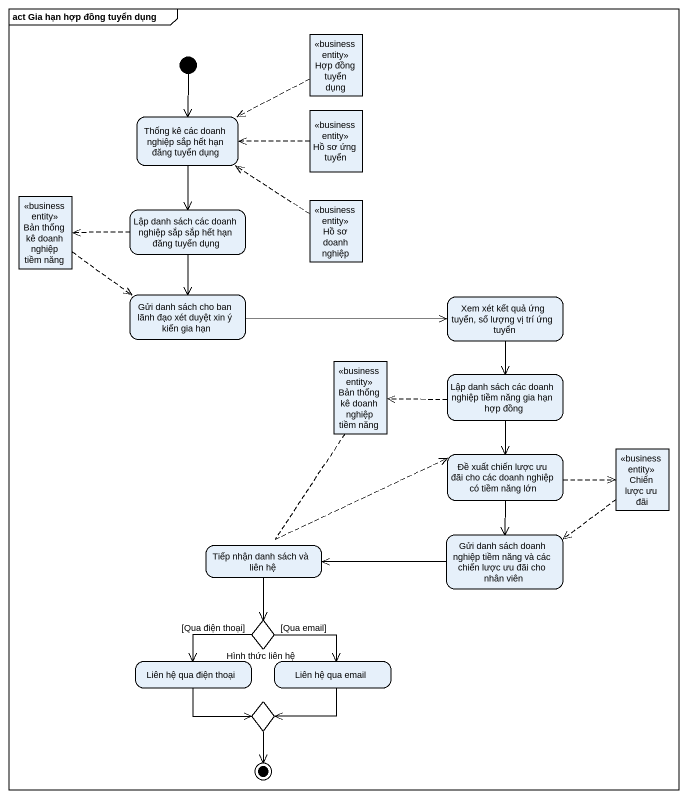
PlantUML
@startuml
mainframe act Gia hạn hợp đồng tuyển dụng
hide empty description
state "Hợp đồng tuyển dụng" as Hợp_đồng_tuyển_dụng <<business entity>>
state "Thống kê các doanh nghiệp sắp hết hạn đăng tuyển dụng" as Thống_kê_các_doanh_nghiệp
state "Hồ sơ ứng tuyển" as Hồ_sơ_ứng_tuyển <<business entity>>
state "Bản thống kê doanh nghiệp tiềm năng" as Bản_thống_kê_doanh_nghiệp <<business entity>>
state "Lập danh sách các doanh nghiệp sắp sắp hết hạn đăng tuyển dụng" as Lập_danh_sách_các_doanh
state "Hồ sơ doanh nghiệp" as Hồ_sơ_doanh_nghiệp <<business entity>>
state "Gửi danh sách cho ban lãnh đạo xét duyệt xin ý kiến gia hạn" as Gửi_danh_sách_cho_ban_lãnh
state "Xem xét kết quả ứng tuyển, số lượng vị trí ứng tuyển" as Xem_xét_kết_quả_ứng_tuyển
state "Bản thống kê doanh nghiệp tiềm năng" as Bản_thống_kê_doanh_nghiệp_2 <<business entity>>
state "Lập danh sách các doanh nghiệp tiềm năng gia hạn hợp đồng" as Lập_danh_sách_các_doanh_2
state "Chiến lược ưu đãi" as Chiến_lược_ưu_đãi <<business entity>>
state "Đề xuất chiến lược ưu đãi cho các doanh nghiệp có tiềm năng lớn" as Đề_xuất_chiến_lược_ưu_đãi
state "Tiếp nhận danh sách và liên hệ" as Tiếp_nhận_danh_sách_và_liên
state "Gửi danh sách doanh nghiệp tiềm năng và các chiến lược ưu đãi cho nhân viên" as Gửi_danh_sách_doanh_nghiệp
state "Hình thức liên hệ" as Hình_thức_liên_hệ <<choice>>
state "Liên hệ qua điện thoại" as Liên_hệ_qua_điện_thoại
state "Liên hệ qua email" as Liên_hệ_qua_email
state choice1 <<choice>>
[*] --> Thống_kê_các_doanh_nghiệp
Hợp_đồng_tuyển_dụng -left[dashed]-> Thống_kê_các_doanh_nghiệp
Thống_kê_các_doanh_nghiệp --> Lập_danh_sách_các_doanh
Hồ_sơ_ứng_tuyển -left[dashed]-> Thống_kê_các_doanh_nghiệp
Bản_thống_kê_doanh_nghiệp -right[dashed]-> Gửi_danh_sách_cho_ban_lãnh
Lập_danh_sách_các_doanh -left[dashed]-> Bản_thống_kê_doanh_nghiệp
Lập_danh_sách_các_doanh --> Gửi_danh_sách_cho_ban_lãnh
Hồ_sơ_doanh_nghiệp -up[dashed]-> Thống_kê_các_doanh_nghiệp
Gửi_danh_sách_cho_ban_lãnh -right-> Xem_xét_kết_quả_ứng_tuyển
Xem_xét_kết_quả_ứng_tuyển --> Lập_danh_sách_các_doanh_2
Bản_thống_kê_doanh_nghiệp_2 -right[dashed]-> Đề_xuất_chiến_lược_ưu_đãi
Lập_danh_sách_các_doanh_2 -left[dashed]-> Bản_thống_kê_doanh_nghiệp_2
Lập_danh_sách_các_doanh_2 --> Đề_xuất_chiến_lược_ưu_đãi
Chiến_lược_ưu_đãi -left[dashed]-> Gửi_danh_sách_doanh_nghiệp
Đề_xuất_chiến_lược_ưu_đãi -right[dashed]-> Chiến_lược_ưu_đãi
Đề_xuất_chiến_lược_ưu_đãi --> Gửi_danh_sách_doanh_nghiệp
Tiếp_nhận_danh_sách_và_liên --> Hình_thức_liên_hệ
Gửi_danh_sách_doanh_nghiệp -left-> Tiếp_nhận_danh_sách_và_liên
Hình_thức_liên_hệ -left-> Liên_hệ_qua_điện_thoại : [Qua điện thoại]
Hình_thức_liên_hệ -right-> Liên_hệ_qua_email : [Qua email]
Liên_hệ_qua_điện_thoại -right-> choice1
Liên_hệ_qua_email -left-> choice1
choice1 --> [*]
@enduml
